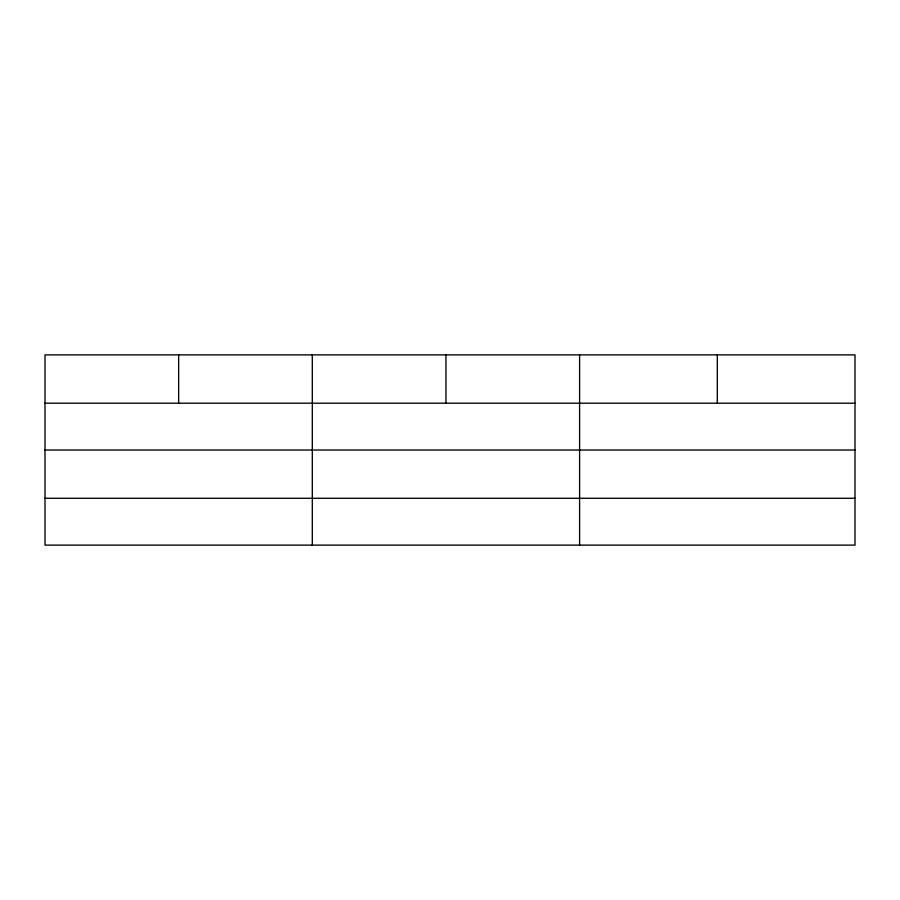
<?xml version="1.0" encoding="UTF-8"?>
<svg xmlns="http://www.w3.org/2000/svg" width="900" height="900" viewBox="0 0 900 900"><rect width="100%" height="100%" fill="white"/><g stroke="black" fill="none" stroke-linecap="round" stroke-linejoin="round"><path stroke-width="1.35" d="M855 450.034L855 354.881L45 354.881L45 545.119L855 545.119L855 450.034L45 450.034M45 403.2L855 403.2M45 498.285L855 498.285M717.3 354.881L717.3 403.2M579.6 354.881L579.6 545.119M445.95 354.881L445.95 403.2M312.3 354.881L312.3 545.119M178.65 354.881L178.65 403.2"/></g></svg>
